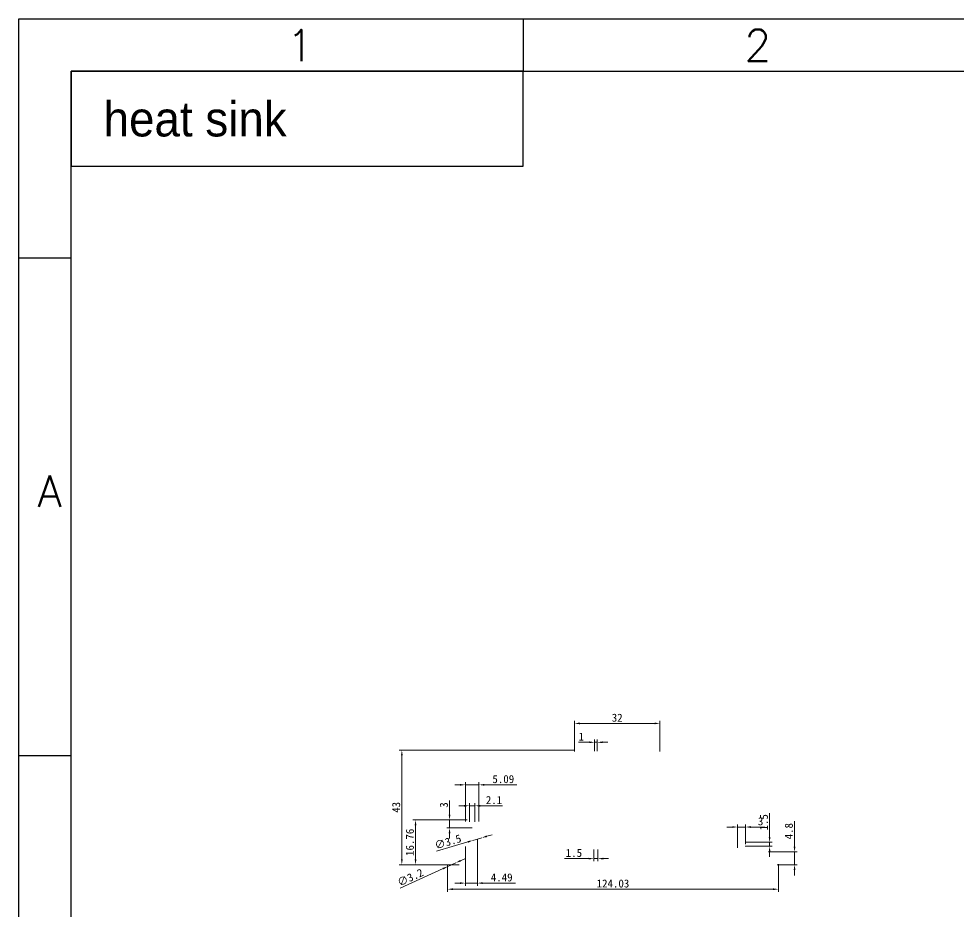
# Model space of a CAD drawing. Header units: millimetres. Extents: x 1063 to 4361, y 385 to 1055.
# Drawn here: x 3425.7 to 3777.9, y 720 to 1054.6 of the extents above; entities that cross this region are included whole.
import ezdxf
from ezdxf.enums import TextEntityAlignment as Align

# ---------------------------------------------------------------- set-up
doc = ezdxf.new("R2010")
doc.units = ezdxf.units.MM
doc.styles.add('DIM_FONT', font='')
doc.styles.add('Roman', font='romans', dxfattribs={"bigfont": 'bigfont'})
doc.styles.add('ST', font='')
doc.styles.get('DIM_FONT').set_extended_font_data('FangSong_GB2312')
doc.styles.get('ST').set_extended_font_data('PMingLiU')
doc.dimstyles.new('1', dxfattribs={"dimtxt": 3, "dimasz": 2, "dimexe": 1, "dimexo": 0, "dimtad": 1, "dimdsep": 46, "dimtxsty": 'DIM_FONT', "dimcen": 0, "dimclrd": 256, "dimclre": 256, "dimclrt": 7, "dimadec": 1, "dimazin": 2, "dimtfac": 1, "dimtmove": 0, "dimatfit": 3, "dimfxl": 1, "dimlwd": 13, "dimlwe": 13, "dimarcsym": 0})

# ---------------------------------------------------------------- blocks, each defined once
blk = doc.blocks.new('*D179')
at = {"lineweight": 13, "transparency": 16777216}
for p, q in [((3641.31, 743.11), (3641.31, 738.73)), ((3642.8, 743.14), (3642.8, 738.73)), ((3639.31, 739.73), (3630.34, 739.73)), ((3642.8, 739.73), (3641.31, 739.73)), ((3644.8, 739.73), (3646.8, 739.73))]:
    blk.add_line(p, q, dxfattribs=at)
at = {"transparency": 16777216}
for points in [[(3639.31, 740.06), (3639.31, 739.39), (3641.31, 739.73)], [(3644.8, 740.06), (3644.8, 739.39), (3642.8, 739.73)]]:
    blk.add_solid(points, dxfattribs=at)
at = {"layer": 'Defpoints', "color": 0, "transparency": 16777216}
for p in [(3641.31, 743.11), (3642.8, 743.14), (3641.31, 739.73)]:
    blk.add_point(p, dxfattribs=at)
at = {"color": 7, "transparency": 16777216, "insert": (3633.82, 741.85), "char_height": 3, "attachment_point": 5, "style": 'DIM_FONT'}
blk.add_mtext('1.5', dxfattribs=at)
blk = doc.blocks.new('*D180')
at = {"lineweight": 13, "transparency": 16777216}
for p, q in [((3639.55, 783.35), (3635.59, 783.35)), ((3641.55, 779.97), (3641.55, 784.35)), ((3642.55, 783.35), (3641.55, 783.35)), ((3642.55, 779.97), (3642.55, 784.35)), ((3644.55, 783.35), (3646.55, 783.35))]:
    blk.add_line(p, q, dxfattribs=at)
at = {"transparency": 16777216}
for points in [[(3639.55, 783.69), (3639.55, 783.02), (3641.55, 783.35)], [(3644.55, 783.69), (3644.55, 783.02), (3642.55, 783.35)]]:
    blk.add_solid(points, dxfattribs=at)
at = {"layer": 'Defpoints', "color": 0, "transparency": 16777216}
for p in [(3641.55, 783.35), (3641.55, 779.97), (3642.55, 779.97)]:
    blk.add_point(p, dxfattribs=at)
at = {"color": 7, "transparency": 16777216, "insert": (3636.57, 785.48), "char_height": 3, "attachment_point": 5, "style": 'DIM_FONT'}
blk.add_mtext('1', dxfattribs=at)
blk = doc.blocks.new('*D181')
at = {"lineweight": 13, "transparency": 16777216}
for p, q in [((3716.52, 744.26), (3716.52, 753.8)), ((3706.76, 742.26), (3717.52, 742.26)), ((3716.52, 737.46), (3716.52, 742.26)), ((3709.95, 737.46), (3717.52, 737.46)), ((3716.52, 735.46), (3716.52, 733.46))]:
    blk.add_line(p, q, dxfattribs=at)
at = {"transparency": 16777216}
for points in [[(3716.18, 744.26), (3716.85, 744.26), (3716.52, 742.26)], [(3716.18, 735.46), (3716.85, 735.46), (3716.52, 737.46)]]:
    blk.add_solid(points, dxfattribs=at)
at = {"layer": 'Defpoints', "color": 0, "transparency": 16777216}
for p in [(3706.76, 742.26), (3716.52, 742.26), (3709.95, 737.46)]:
    blk.add_point(p, dxfattribs=at)
at = {"color": 7, "transparency": 16777216, "insert": (3714.39, 750.03), "char_height": 3, "attachment_point": 5, "rotation": 90, "style": 'DIM_FONT'}
blk.add_mtext('4.8', dxfattribs=at)
blk = doc.blocks.new('*D182')
at = {"lineweight": 13, "transparency": 16777216}
for p, q in [((3693.16, 751.58), (3691.16, 751.58)), ((3695.16, 743.81), (3695.16, 752.58)), ((3695.16, 751.58), (3698.16, 751.58)), ((3698.16, 745.11), (3698.16, 752.58)), ((3700.16, 751.58), (3705.41, 751.58))]:
    blk.add_line(p, q, dxfattribs=at)
at = {"transparency": 16777216}
for points in [[(3693.16, 751.91), (3693.16, 751.25), (3695.16, 751.58)], [(3700.16, 751.91), (3700.16, 751.25), (3698.16, 751.58)]]:
    blk.add_solid(points, dxfattribs=at)
at = {"layer": 'Defpoints', "color": 0, "transparency": 16777216}
for p in [(3698.16, 751.58), (3695.16, 743.81), (3698.16, 745.11)]:
    blk.add_point(p, dxfattribs=at)
at = {"color": 7, "transparency": 16777216, "insert": (3703.79, 753.71), "char_height": 3, "attachment_point": 5, "style": 'DIM_FONT'}
blk.add_mtext('3', dxfattribs=at)
blk = doc.blocks.new('*D183')
at = {"lineweight": 13, "transparency": 16777216}
for p, q in [((3707.16, 747.86), (3707.16, 756.83)), ((3697.95, 745.86), (3708.16, 745.86)), ((3697.95, 744.36), (3708.16, 744.36)), ((3707.16, 744.36), (3707.16, 745.86)), ((3707.16, 742.36), (3707.16, 740.36))]:
    blk.add_line(p, q, dxfattribs=at)
at = {"transparency": 16777216}
for points in [[(3706.83, 747.86), (3707.5, 747.86), (3707.16, 745.86)], [(3706.83, 742.36), (3707.5, 742.36), (3707.16, 744.36)]]:
    blk.add_solid(points, dxfattribs=at)
at = {"layer": 'Defpoints', "color": 0, "transparency": 16777216}
for p in [(3697.95, 745.86), (3697.95, 744.36), (3707.16, 745.86)]:
    blk.add_point(p, dxfattribs=at)
at = {"color": 7, "transparency": 16777216, "insert": (3705.04, 753.35), "char_height": 3, "attachment_point": 5, "rotation": 90, "style": 'DIM_FONT'}
blk.add_mtext('1.5', dxfattribs=at)
blk = doc.blocks.new('*D184')
at = {"lineweight": 13, "transparency": 16777216}
for p, q in [((3586.44, 737.46), (3586.44, 727.27)), ((3710.47, 737.66), (3710.47, 727.27)), ((3588.44, 728.27), (3708.47, 728.27))]:
    blk.add_line(p, q, dxfattribs=at)
at = {"transparency": 16777216}
for points in [[(3588.44, 728.6), (3588.44, 727.93), (3586.44, 728.27)], [(3708.47, 728.6), (3708.47, 727.93), (3710.47, 728.27)]]:
    blk.add_solid(points, dxfattribs=at)
at = {"layer": 'Defpoints', "color": 0, "transparency": 16777216}
for p in [(3586.44, 737.46), (3710.47, 737.66), (3710.47, 728.27)]:
    blk.add_point(p, dxfattribs=at)
at = {"color": 7, "transparency": 16777216, "insert": (3648.46, 730.39), "char_height": 3, "attachment_point": 5, "style": 'DIM_FONT'}
blk.add_mtext('124.03', dxfattribs=at)
blk = doc.blocks.new('*D185')
at = {"lineweight": 13, "transparency": 16777216}
for p, q in [((3592.64, 759.55), (3590.64, 759.55)), ((3594.64, 753.47), (3594.64, 760.55)), ((3594.64, 759.55), (3596.74, 759.55)), ((3596.74, 753.47), (3596.74, 760.55)), ((3598.74, 759.55), (3606.99, 759.55))]:
    blk.add_line(p, q, dxfattribs=at)
at = {"transparency": 16777216}
for points in [[(3592.64, 759.88), (3592.64, 759.22), (3594.64, 759.55)], [(3598.74, 759.88), (3598.74, 759.22), (3596.74, 759.55)]]:
    blk.add_solid(points, dxfattribs=at)
at = {"layer": 'Defpoints', "color": 0, "transparency": 16777216}
for p in [(3596.74, 759.55), (3594.64, 753.47), (3596.74, 753.47)]:
    blk.add_point(p, dxfattribs=at)
at = {"color": 7, "transparency": 16777216, "insert": (3603.87, 761.67), "char_height": 3, "attachment_point": 5, "style": 'DIM_FONT'}
blk.add_mtext('2.1', dxfattribs=at)
blk = doc.blocks.new('*D186')
at = {"lineweight": 13, "transparency": 16777216}
for p, q in [((3587.2, 756.23), (3587.2, 761.48)), ((3593.79, 754.23), (3586.2, 754.23)), ((3587.2, 751.23), (3587.2, 754.23)), ((3595.69, 751.23), (3586.2, 751.23)), ((3587.2, 749.23), (3587.2, 747.23))]:
    blk.add_line(p, q, dxfattribs=at)
at = {"transparency": 16777216}
for points in [[(3586.87, 756.23), (3587.54, 756.23), (3587.2, 754.23)], [(3586.87, 749.23), (3587.54, 749.23), (3587.2, 751.23)]]:
    blk.add_solid(points, dxfattribs=at)
at = {"layer": 'Defpoints', "color": 0, "transparency": 16777216}
for p in [(3587.2, 754.23), (3593.79, 754.23), (3595.69, 751.23)]:
    blk.add_point(p, dxfattribs=at)
at = {"color": 7, "transparency": 16777216, "insert": (3585.08, 759.85), "char_height": 3, "attachment_point": 5, "rotation": 90, "style": 'DIM_FONT'}
blk.add_mtext('3', dxfattribs=at)
blk = doc.blocks.new('*D187')
at = {"lineweight": 13, "transparency": 16777216}
for p, q in [((3591.31, 738.96), (3593.13, 739.79)), ((3568.72, 728.63), (3584.77, 735.97)), ((3589.5, 738.13), (3586.59, 736.8))]:
    blk.add_line(p, q, dxfattribs=at)
at = {"transparency": 16777216}
for points in [[(3584.63, 736.27), (3584.91, 735.66), (3586.59, 736.8)], [(3591.18, 739.27), (3591.45, 738.66), (3589.5, 738.13)]]:
    blk.add_solid(points, dxfattribs=at)
at = {"layer": 'Defpoints', "color": 0, "transparency": 16777216}
for p in [(3586.59, 736.8), (3589.5, 738.13)]:
    blk.add_point(p, dxfattribs=at)
at = {"color": 7, "transparency": 16777216, "insert": (3572.49, 732.69), "char_height": 3, "attachment_point": 5, "rotation": 24.5747, "style": 'DIM_FONT'}
blk.add_mtext('∅3.2', dxfattribs=at)
blk = doc.blocks.new('*D188')
at = {"lineweight": 13, "transparency": 16777216}
for p, q in [((3634.05, 780.46), (3568.33, 780.46)), ((3569.33, 739.46), (3569.33, 778.46)), ((3590.76, 737.46), (3568.33, 737.46))]:
    blk.add_line(p, q, dxfattribs=at)
at = {"transparency": 16777216}
for points in [[(3569, 778.46), (3569.66, 778.46), (3569.33, 780.46)], [(3569, 739.46), (3569.66, 739.46), (3569.33, 737.46)]]:
    blk.add_solid(points, dxfattribs=at)
at = {"layer": 'Defpoints', "color": 0, "transparency": 16777216}
for p in [(3569.33, 780.46), (3634.05, 780.46), (3590.76, 737.46)]:
    blk.add_point(p, dxfattribs=at)
at = {"color": 7, "transparency": 16777216, "insert": (3567.21, 758.96), "char_height": 3, "attachment_point": 5, "rotation": 90, "style": 'DIM_FONT'}
blk.add_mtext('43', dxfattribs=at)
blk = doc.blocks.new('*D189')
at = {"lineweight": 13, "transparency": 16777216}
for p, q in [((3593.14, 753.63), (3593.14, 768.4)), ((3598.23, 753.63), (3598.23, 768.4)), ((3591.14, 767.4), (3589.14, 767.4)), ((3593.14, 767.4), (3598.23, 767.4)), ((3600.23, 767.4), (3612.48, 767.4))]:
    blk.add_line(p, q, dxfattribs=at)
at = {"transparency": 16777216}
for points in [[(3591.14, 767.74), (3591.14, 767.07), (3593.14, 767.4)], [(3600.23, 767.74), (3600.23, 767.07), (3598.23, 767.4)]]:
    blk.add_solid(points, dxfattribs=at)
at = {"layer": 'Defpoints', "color": 0, "transparency": 16777216}
for p in [(3598.23, 767.4), (3593.14, 753.63), (3598.23, 753.63)]:
    blk.add_point(p, dxfattribs=at)
at = {"color": 7, "transparency": 16777216, "insert": (3607.35, 769.53), "char_height": 3, "attachment_point": 5, "style": 'DIM_FONT'}
blk.add_mtext('5.09', dxfattribs=at)
blk = doc.blocks.new('*D190')
at = {"lineweight": 13, "transparency": 16777216}
for p, q in [((3593.79, 754.23), (3573.47, 754.23)), ((3574.47, 739.46), (3574.47, 752.23)), ((3590.76, 737.46), (3573.47, 737.46))]:
    blk.add_line(p, q, dxfattribs=at)
at = {"transparency": 16777216}
for points in [[(3574.13, 752.23), (3574.8, 752.23), (3574.47, 754.23)], [(3574.13, 739.46), (3574.8, 739.46), (3574.47, 737.46)]]:
    blk.add_solid(points, dxfattribs=at)
at = {"layer": 'Defpoints', "color": 0, "transparency": 16777216}
for p in [(3574.47, 754.23), (3593.79, 754.23), (3590.76, 737.46)]:
    blk.add_point(p, dxfattribs=at)
at = {"color": 7, "transparency": 16777216, "insert": (3572.34, 745.85), "char_height": 3, "attachment_point": 5, "rotation": 90, "style": 'DIM_FONT'}
blk.add_mtext('16.76', dxfattribs=at)
blk = doc.blocks.new('*D191')
at = {"lineweight": 13, "transparency": 16777216}
for p, q in [((3634.05, 779.96), (3634.05, 791.43)), ((3636.05, 790.43), (3664.05, 790.43)), ((3666.05, 779.96), (3666.05, 791.43))]:
    blk.add_line(p, q, dxfattribs=at)
at = {"transparency": 16777216}
for points in [[(3636.05, 790.76), (3636.05, 790.1), (3634.05, 790.43)], [(3664.05, 790.76), (3664.05, 790.1), (3666.05, 790.43)]]:
    blk.add_solid(points, dxfattribs=at)
at = {"layer": 'Defpoints', "color": 0, "transparency": 16777216}
for p in [(3666.05, 790.43), (3634.05, 779.96), (3666.05, 779.96)]:
    blk.add_point(p, dxfattribs=at)
at = {"color": 7, "transparency": 16777216, "insert": (3650.05, 792.55), "char_height": 3, "attachment_point": 5, "style": 'DIM_FONT'}
blk.add_mtext('32', dxfattribs=at)
blk = doc.blocks.new('*D192')
at = {"lineweight": 13, "transparency": 16777216}
for p, q in [((3599.31, 747.56), (3595.95, 746.57)), ((3601.23, 748.12), (3603.14, 748.69)), ((3582.28, 742.54), (3594.03, 746))]:
    blk.add_line(p, q, dxfattribs=at)
at = {"transparency": 16777216}
for points in [[(3593.94, 746.32), (3594.13, 745.68), (3595.95, 746.57)], [(3601.13, 748.44), (3601.32, 747.81), (3599.31, 747.56)]]:
    blk.add_solid(points, dxfattribs=at)
at = {"layer": 'Defpoints', "color": 0, "transparency": 16777216}
for p in [(3595.95, 746.57), (3599.31, 747.56)]:
    blk.add_point(p, dxfattribs=at)
at = {"color": 7, "transparency": 16777216, "insert": (3586.6, 746.03), "char_height": 3, "attachment_point": 5, "rotation": 16.4335, "style": 'DIM_FONT'}
blk.add_mtext('∅3.5', dxfattribs=at)
blk = doc.blocks.new('*D193')
at = {"lineweight": 13, "transparency": 16777216}
for p, q in [((3597.63, 747.06), (3597.63, 729.55)), ((3593.14, 744.3), (3593.14, 729.55)), ((3591.14, 730.55), (3589.14, 730.55)), ((3593.14, 730.55), (3597.63, 730.55)), ((3599.63, 730.55), (3611.88, 730.55))]:
    blk.add_line(p, q, dxfattribs=at)
at = {"transparency": 16777216}
for points in [[(3591.14, 730.88), (3591.14, 730.22), (3593.14, 730.55)], [(3599.63, 730.88), (3599.63, 730.22), (3597.63, 730.55)]]:
    blk.add_solid(points, dxfattribs=at)
at = {"layer": 'Defpoints', "color": 0, "transparency": 16777216}
for p in [(3597.63, 747.06), (3593.14, 744.3), (3593.14, 730.55)]:
    blk.add_point(p, dxfattribs=at)
at = {"color": 7, "transparency": 16777216, "insert": (3606.75, 732.67), "char_height": 3, "attachment_point": 5, "style": 'DIM_FONT'}
blk.add_mtext('4.49', dxfattribs=at)

msp = doc.modelspace()

# ---------------------------------------------------------------- linework, layer by layer
at = {"color": 0, "lineweight": -3}
for p, q in [((3425.749, 1054.614), (4360.509, 1054.614)), ((3425.749, 385.417), (3425.749, 1054.614)), ((3445.407, 1034.957), (4340.851, 1034.957)), ((3445.407, 415.6), (3445.407, 1034.957)), ((3445.407, 964.878), (3425.765, 964.878)), ((3445.407, 778.277), (3425.765, 778.277))]:
    msp.add_line(p, q, dxfattribs=at)
msp.add_line((3614.793, 1054.614), (3614.793, 1034.957))
msp.add_lwpolyline([(3445.407, 1034.957), (3445.407, 999.323), (3614.793, 999.323), (3614.793, 1034.957)], close=True)

# ---------------------------------------------------------------- texts
at = {"color": 0, "lineweight": -3, "style": 'Roman'}
for s, p in [('1', (3531.178, 1038.777)), ('2', (3702.72, 1038.777)), ('A', (3437.342, 871.578))]:
    msp.add_text(s, height=11.785, dxfattribs=at).set_placement(p, align=Align.CENTER)
at = {"style": 'ST'}
msp.add_text('heat sink', height=13.104, dxfattribs=at).set_placement((3457.546, 1010.504))

# ---------------------------------------------------------------- dimensions: what is measured, and where the dimension line sits
at = {"color": 1}
dim = msp.add_linear_dim(base=(3666.04975, 790.42966), p1=(3634.0547, 779.96433), p2=(3666.04975, 779.96433), dimstyle='1', dxfattribs=at)
dim.commit()
dim.dimension.update_dxf_attribs({"geometry": '*D191', "text_midpoint": (3650.05222, 792.55466)})
at = {"color": 4}
for base, p1, p2, picture, middle in [((3641.552, 783.353), (3642.552, 779.967), (3641.552, 779.968), '*D180', (3636.57, 785.478)), ((3598.228, 767.403), (3593.141, 753.633), (3598.228, 753.633), '*D189', (3607.353, 769.528)), ((3596.741, 759.549), (3594.641, 753.473), (3596.741, 753.473), '*D185', (3603.866, 761.674)), ((3698.163, 751.581), (3695.163, 743.813), (3698.163, 745.115), '*D182', (3703.788, 753.706)), ((3641.307, 739.728), (3642.803, 743.14), (3641.307, 743.11), '*D179', (3633.825, 741.853))]:
    dim = msp.add_linear_dim(base=base, p1=p1, p2=p2, dimstyle='1', dxfattribs=at)
    dim.commit()
    dim.dimension.update_dxf_attribs({"geometry": picture, "text_midpoint": middle})
at = {"color": 6}
for base, p1, p2, picture, middle in [((3569.33, 780.464), (3590.757, 737.465), (3634.055, 780.464), '*D188', (3567.205, 758.965)), ((3716.516, 742.265), (3709.951, 737.465), (3706.761, 742.265), '*D181', (3714.391, 750.033))]:
    dim = msp.add_linear_dim(base=base, p1=p1, p2=p2, angle=90, dimstyle='1', dxfattribs=at)
    dim.commit()
    dim.dimension.update_dxf_attribs({"geometry": picture, "text_midpoint": middle})
at = {"color": 4}
for base, p1, p2, picture, middle in [((3587.204, 754.226), (3595.691, 751.226), (3593.791, 754.226), '*D186', (3585.079, 759.851)), ((3707.164, 745.865), (3697.954, 744.365), (3697.954, 745.865), '*D183', (3705.039, 753.347))]:
    dim = msp.add_linear_dim(base=base, p1=p1, p2=p2, angle=90, dimstyle='1', dxfattribs=at)
    dim.commit()
    dim.dimension.update_dxf_attribs({"geometry": picture, "text_midpoint": middle})
at = {"color": 1}
dim = msp.add_linear_dim(base=(3574.465, 754.226), p1=(3590.757, 737.465), p2=(3593.791, 754.226), angle=90, dimstyle='1', dxfattribs=at)
dim.commit()
dim.dimension.update_dxf_attribs({"geometry": '*D190', "text_midpoint": (3572.34, 745.845)})
dim = msp.add_diameter_dim_2p(p1=(3599.308, 747.559), p2=(3595.951, 746.569), dimstyle='1', dxfattribs=at)
dim.commit()
dim.dimension.update_dxf_attribs({"geometry": '*D192', "text_midpoint": (3586.598, 746.026)})
dim = msp.add_linear_dim(base=(3593.141, 730.549), p1=(3597.63, 747.064), p2=(3593.141, 744.297), dimstyle='1', dxfattribs=at)
dim.commit()
dim.dimension.update_dxf_attribs({"geometry": '*D193', "text_midpoint": (3606.755, 730.549), "dimtype": 160})
at = {"color": 6}
dim = msp.add_diameter_dim_2p(p1=(3589.496, 738.13), p2=(3586.585, 736.799), dimstyle='1', dxfattribs=at)
dim.commit()
dim.dimension.update_dxf_attribs({"geometry": '*D187', "text_midpoint": (3573.377, 730.759), "dimtype": 163})
dim = msp.add_linear_dim(base=(3710.472, 728.268), p1=(3586.441, 737.465), p2=(3710.472, 737.665), dimstyle='1', dxfattribs=at)
dim.commit()
dim.dimension.update_dxf_attribs({"geometry": '*D184', "text_midpoint": (3648.456, 730.393)})

doc.saveas('drawing.dxf')
